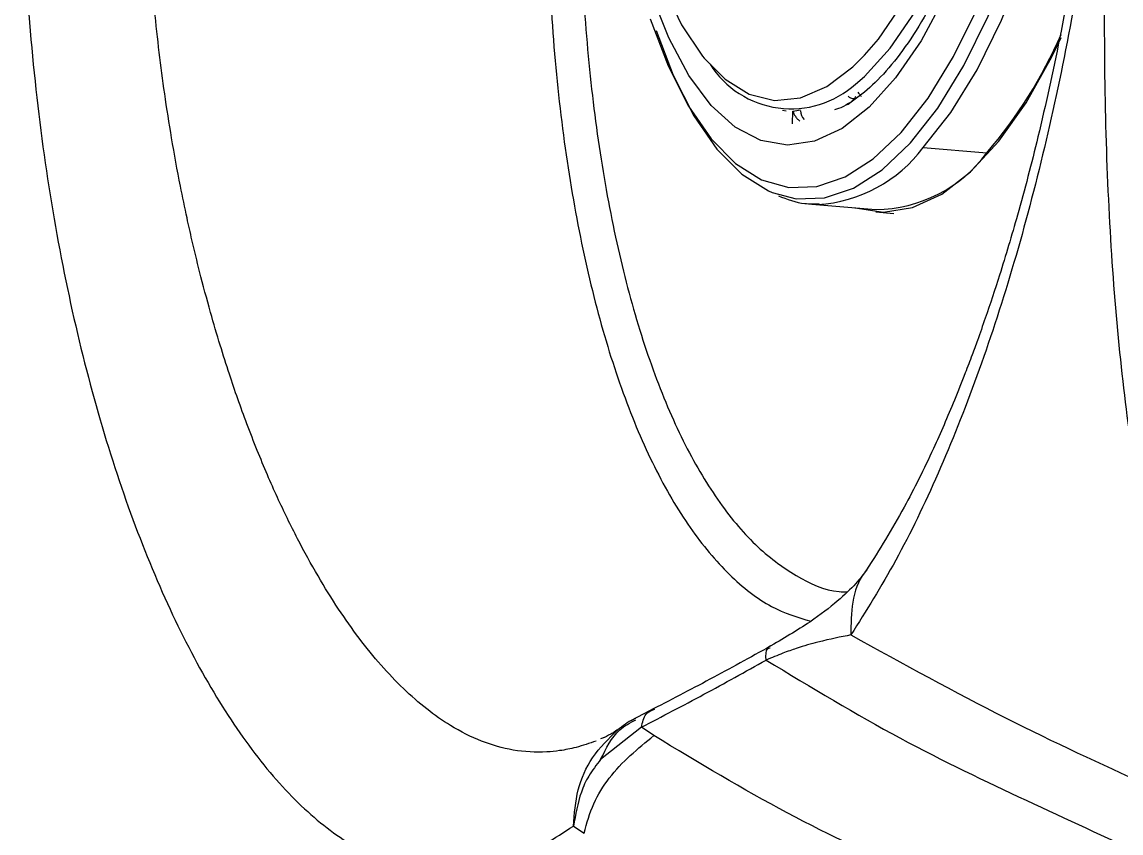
# Model space of a CAD drawing. Extents: x 400 to 501, y 484 to 634.
# Drawn here: x 485.109 to 486.896, y 547.537 to 548.856 of the extents above; entities that cross this region are included whole.
import ezdxf

# ---------------------------------------------------------------- set-up
doc = ezdxf.new("R2010")
doc.units = 0
doc.header["$MEASUREMENT"] = 0
doc.layers.add('DIM', color=3, linetype='Continuous')
doc.layers.add('GEOMETRY', color=3, linetype='Continuous', lineweight=25)

# ---------------------------------------------------------------- blocks, each defined once
blk = doc.blocks.new('2026 GRANDEE')
at = {"layer": 'GEOMETRY', "ltscale": 16}
for p, q in [((35.9205, -48.128), (35.9266, -48.1286)), ((35.9368, -48.1502), (35.9378, -48.1294)), ((36.1494, -48.1885), (36.2531, -48.1969)), ((35.9687, -48.2807), (36.0725, -48.2891)), ((35.9687, -48.2807), (35.9783, -48.2812)), ((36.0722, -48.2931), (36.1015, -48.2955)), ((35.7059, -49.1036), (35.6738, -49.1207)), ((35.7129, -49.1015), (35.6979, -49.1091)), ((35.6915, -49.1308), (35.6252, -49.1835)), ((35.7116, -49.1444), (35.6915, -49.1308)), ((35.6307, -49.1474), (35.6251, -49.1499)), ((35.581, -49.2915), (35.5982, -49.3029))]:
    blk.add_line(p, q, dxfattribs=at)
at = {"layer": 'GEOMETRY', "ltscale": 16, "flags": 128}
for points in [[(35.9042, -48.2618), (35.9429, -48.2719), (35.9892, -48.2704), (36.036, -48.2546), (36.0827, -48.2246), (36.1287, -48.181), (36.1732, -48.1243), (36.2156, -48.0553), (36.2553, -47.9752), (36.2916, -47.885), (36.3242, -47.7861), (36.3524, -47.6799), (36.376, -47.568), (36.3944, -47.452), (36.4076, -47.3335), (36.4152, -47.2143), (36.4172, -47.0962), (36.4135, -46.9809), (36.4042, -46.87)], [(36.1494, -48.1885), (36.1942, -48.1314), (36.2369, -48.0621), (36.2768, -47.9814), (36.3134, -47.8906), (36.3462, -47.7911), (36.3746, -47.6842), (36.3983, -47.5715), (36.4169, -47.4547), (36.4301, -47.3354), (36.4378, -47.2155), (36.4398, -47.0966), (36.4361, -46.9805), (36.4267, -46.8689)], [(35.7058, -47.9792), (35.7348, -48.0557), (35.768, -48.121), (35.8047, -48.1741), (35.8445, -48.2142), (35.8869, -48.2408), (35.9311, -48.2534), (35.9765, -48.2519), (36.0225, -48.2364), (36.0684, -48.2069), (36.1136, -48.164), (36.1573, -48.1084), (36.1989, -48.0407), (36.2379, -47.9619)], [(36.1848, -47.9431), (36.146, -48.0149), (36.1047, -48.0751), (36.0617, -48.1229), (36.0175, -48.1574), (35.973, -48.1781), (35.9288, -48.1848), (35.8855, -48.1772), (35.844, -48.1555), (35.8048, -48.12), (35.7685, -48.0714), (35.7358, -48.0103), (35.7071, -47.9378)], [(36.0396, -48.0853), (36.0538, -48.073), (36.0959, -48.0269), (36.1362, -47.968), (36.174, -47.8974), (36.2087, -47.8164), (36.2397, -47.7262), (36.2664, -47.6284), (36.2884, -47.5247), (36.3054, -47.4169), (36.317, -47.3068), (36.3229, -47.1963), (36.3233, -47.0873), (36.3179, -46.9817)], [(36.0543, -48.0384), (36.0767, -48.0121), (36.1163, -47.9543), (36.1534, -47.885), (36.1875, -47.8054), (36.2179, -47.7168), (36.2442, -47.6208), (36.2658, -47.519), (36.2824, -47.4131), (36.2938, -47.305), (36.2997, -47.1965), (36.3, -47.0895), (36.2947, -46.9857)], [(35.6531, -47.5782), (35.6639, -47.6768), (35.68, -47.7688), (35.7011, -47.8524), (35.7268, -47.9262), (35.7568, -47.989), (35.7905, -48.0398), (35.7933, -48.0432)], [(35.7154, -47.9984), (35.7431, -48.0707), (35.7768, -48.1371), (35.8143, -48.1912), (35.8548, -48.232), (35.8979, -48.2591), (35.9042, -48.2618)], [(36.0381, -48.2864), (36.039, -48.2866), (36.0851, -48.2936), (36.1322, -48.2861), (36.1795, -48.2641), (36.2265, -48.228), (36.2724, -48.1783), (36.3166, -48.1157), (36.3584, -48.0412), (36.3737, -48.0096)], [(35.7933, -48.0432), (35.8274, -48.0775), (35.8667, -48.1016), (35.9079, -48.1118), (35.9502, -48.1077), (35.9929, -48.0895), (36.0353, -48.0574), (36.0543, -48.0384)], [(36.0263, -48.1187), (36.0289, -48.1167), (36.0376, -48.1093)]]:
    blk.add_lwpolyline(points, dxfattribs=at)
at = {"layer": 'GEOMETRY', "ltscale": 256}
for centre, radius, start, end in [((35.658, -47.6894), 0.7821, 319.5434, 336.239), ((35.9348, -47.9695), 0.1561, 212.3593, 312.1407), ((36.0304, -48.1031), 0.00956, 319.5573, 350.143), ((35.9261, -48.0223), 0.1077, 276.2076, 282.767), ((35.9711, -48.1282), 0.0211, 181.6826, 223.7409), ((35.9635, -48.0497), 0.232, 273.662, 323.2474), ((36.0703, -48.0619), 0.2273, 270.5455, 323.5461)]:
    blk.add_arc(centre, radius, start, end, dxfattribs=at)
at = {"layer": 'GEOMETRY', "ltscale": 16}
for points, knots in [([(36.3258, -46.9154), (36.3274, -46.9318), (36.3323, -46.9795), (36.3369, -47.0623), (36.3378, -47.1635), (36.3338, -47.2667), (36.3251, -47.3702), (36.3117, -47.4724), (36.294, -47.5719), (36.272, -47.6671), (36.2463, -47.7567), (36.2173, -47.8392), (36.1855, -47.9134), (36.1515, -47.9781), (36.1161, -48.0324), (36.0802, -48.0757), (36.045, -48.1066), (36.0196, -48.1232), (36.0073, -48.1267), (36.0051, -48.1273)], [0, 0, 0, 0, 0.033617, 0.097561, 0.161615, 0.225743, 0.289909, 0.354079, 0.418213, 0.482275, 0.546227, 0.61002, 0.673593, 0.736873, 0.79978, 0.862264, 0.924405, 0.986555, 1, 1, 1, 1]), ([(34.707, -47.2796), (34.7002, -47.3556), (34.6868, -47.5077), (34.6836, -47.7355), (34.6928, -47.9592), (34.715, -48.1759), (34.7491, -48.3825), (34.7941, -48.5764), (34.8487, -48.7547), (34.9117, -48.9149), (34.9817, -49.0545), (35.0576, -49.1713), (35.1383, -49.2632), (35.2227, -49.3282), (35.3101, -49.3649), (35.3994, -49.3716), (35.49, -49.3504), (35.5506, -49.3111), (35.581, -49.2915)], [0, 0, 0, 0, 0.060944, 0.121895, 0.1829, 0.244012, 0.305281, 0.366749, 0.428466, 0.490478, 0.552832, 0.615576, 0.678748, 0.742357, 0.806379, 0.870743, 0.935332, 1, 1, 1, 1]), ([(35.6177, -49.1533), (35.6069, -49.157), (35.5871, -49.1639), (35.5605, -49.169), (35.5264, -49.1725), (35.4839, -49.17), (35.4316, -49.1553), (35.3718, -49.1252), (35.3048, -49.0726), (35.2446, -49.0039), (35.1988, -48.9391), (35.1653, -48.8853), (35.1321, -48.8248), (35.1049, -48.7689), (35.0832, -48.7202), (35.0667, -48.6804), (35.0506, -48.6391), (35.0355, -48.5977), (35.021, -48.5552), (35.0062, -48.5085), (34.9899, -48.4531), (34.9746, -48.3958), (34.9621, -48.3442), (34.9517, -48.298), (34.9403, -48.2431), (34.928, -48.1759), (34.9132, -48.0812), (34.8997, -47.9689), (34.8896, -47.8381), (34.8842, -47.6853), (34.8861, -47.5079), (34.8983, -47.3726), (34.9043, -47.3054)], [0, 0, 0, 0, 0.027885, 0.050787, 0.068711, 0.116038, 0.160957, 0.205839, 0.274699, 0.341771, 0.374058, 0.407213, 0.441245, 0.476163, 0.494114, 0.512922, 0.532589, 0.55055, 0.567807, 0.587265, 0.608932, 0.634949, 0.6546, 0.667869, 0.686881, 0.715084, 0.740218, 0.786448, 0.829838, 0.870369, 0.935586, 1, 1, 1, 1]), ([(37.3743, -47.5737), (37.3663, -47.651), (37.3503, -47.8056), (37.3159, -48.0313), (37.2747, -48.2479), (37.2268, -48.4515), (37.1733, -48.6388), (37.1152, -48.8066), (37.0537, -48.9516), (36.99, -49.0712), (36.9255, -49.163), (36.8612, -49.2252), (36.7985, -49.2566), (36.7385, -49.2565), (36.6821, -49.225), (36.6303, -49.1628), (36.5837, -49.0711), (36.5431, -48.9517), (36.5089, -48.8069), (36.4815, -48.6395), (36.4613, -48.4522), (36.4485, -48.2485), (36.4432, -48.0316), (36.4456, -47.8054), (36.455, -47.5732), (36.4673, -47.4175), (36.4735, -47.3397)], [0, 0, 0, 0, 0.04124, 0.082521, 0.123874, 0.165321, 0.20688, 0.24856, 0.290356, 0.332258, 0.374249, 0.416301, 0.458378, 0.50045, 0.542493, 0.584481, 0.626391, 0.668209, 0.70993, 0.751558, 0.793098, 0.834564, 0.87597, 0.917332, 0.95867, 1, 1, 1, 1]), ([(35.5564, -47.3708), (35.551, -47.4355), (35.5402, -47.5648), (35.5364, -47.7579), (35.542, -47.9463), (35.5577, -48.1267), (35.5829, -48.2961), (35.6174, -48.4517), (35.6605, -48.5907), (35.7115, -48.7107), (35.7695, -48.8099), (35.8335, -48.8858), (35.8994, -48.9379), (35.9452, -48.952), (35.9666, -48.9586)], [0, 0, 0, 0, 0.084187, 0.168374, 0.25256, 0.336747, 0.420934, 0.505121, 0.589307, 0.673494, 0.757681, 0.841868, 0.926054, 1, 1, 1, 1]), ([(35.609, -47.3775), (35.6037, -47.4398), (35.5933, -47.5644), (35.5897, -47.7505), (35.5951, -47.9319), (35.6102, -48.1058), (35.6345, -48.269), (35.6677, -48.4189), (35.7092, -48.5528), (35.7583, -48.6685), (35.8142, -48.7638), (35.8758, -48.8379), (35.9424, -48.8866), (35.9928, -48.9106), (36.0213, -48.9108), (36.0256, -48.9108)], [0, 0, 0, 0, 0.082107, 0.164213, 0.24632, 0.328426, 0.410533, 0.492639, 0.574746, 0.656853, 0.738959, 0.821066, 0.903172, 0.985279, 1, 1, 1, 1]), ([(36.445, -47.5929), (36.4372, -47.6625), (36.4217, -47.8019), (36.3871, -48.0058), (36.3449, -48.2023), (36.2948, -48.3886), (36.2378, -48.5624), (36.1744, -48.7207), (36.1059, -48.8632), (36.0565, -48.9416), (36.0319, -48.9809)], [0, 0, 0, 0, 0.1249078, 0.2498356, 0.3747963, 0.499794, 0.6248257, 0.7498825, 0.8749489, 1, 1, 1, 1]), ([(36.4333, -47.5886), (36.4246, -47.6652), (36.4083, -47.8088), (36.3739, -48.0033), (36.3388, -48.1635), (36.3054, -48.291), (36.2763, -48.3885), (36.2541, -48.4555), (36.239, -48.4982), (36.2281, -48.5279), (36.2158, -48.5604), (36.1951, -48.6124), (36.1624, -48.6873), (36.1152, -48.7833), (36.078, -48.8424), (36.0574, -48.8751)], [0, 0, 0, 0, 0.144905, 0.271547, 0.380018, 0.470391, 0.542729, 0.597088, 0.626089, 0.645375, 0.67032, 0.70909, 0.782118, 0.87923, 1, 1, 1, 1]), ([(36.0274, -48.1051), (36.0287, -48.1061), (36.0319, -48.1083), (36.0355, -48.1089), (36.0376, -48.1093)], [0, 0, 0, 0, 0.420078, 1, 1, 1, 1]), ([(36.0432, -48.0986), (36.0441, -48.0997), (36.0459, -48.1023), (36.0478, -48.1044), (36.0488, -48.1056)], [0, 0, 0, 0, 0.4527919, 1, 1, 1, 1]), ([(35.9378, -48.1294), (35.9388, -48.1322), (35.9405, -48.1365), (35.9449, -48.142), (35.9477, -48.1443), (35.9489, -48.1454)], [0, 0, 0, 0, 0.49945, 0.772693, 1, 1, 1, 1]), ([(35.914, -48.267), (35.9282, -48.2725), (35.9499, -48.2807), (35.9727, -48.28), (35.9806, -48.2797)], [0, 0, 0, 0, 0.655787, 1, 1, 1, 1]), ([(36.0579, -48.8743), (36.0526, -48.8816), (36.0421, -48.896), (36.0118, -48.9253), (35.9663, -48.9607), (35.9213, -48.9872), (35.8975, -49.0012)], [0, 0, 0, 0, 0.246707, 0.484749, 0.727521, 1, 1, 1, 1]), ([(36.0579, -48.8758), (36.0567, -48.8771), (36.044, -48.8911), (36.0325, -48.9268), (36.0321, -48.9629), (36.0319, -48.9809)], [0, 0, 0, 0, 0.0510173, 0.5255101, 1, 1, 1, 1]), ([(36.0319, -48.9809), (36.0154, -48.9841), (35.991, -48.9889), (35.9504, -49.0001), (35.9216, -49.0102), (35.9034, -49.0178), (35.8941, -49.0217)], [0, 0, 0, 0, 0.5012, 0.746171, 0.870258, 1, 1, 1, 1]), ([(36.0319, -48.9809), (36.1169, -49.0276), (36.2871, -49.1211), (36.5148, -49.2253), (36.7238, -49.322), (36.9149, -49.4099), (37.1304, -49.5102), (37.36, -49.6194), (37.5986, -49.737), (37.7393, -49.8111), (37.8096, -49.8481)], [0, 0, 0, 0, 0.099803, 0.199836, 0.29983, 0.39973, 0.499743, 0.666493, 0.833264, 1, 1, 1, 1]), ([(35.9008, -48.9993), (35.8681, -49.0174), (35.8027, -49.0536), (35.7373, -49.0874), (35.7046, -49.1043)], [0, 0, 0, 0, 0.499297, 1, 1, 1, 1]), ([(35.8941, -49.0217), (35.8938, -49.0138), (35.8934, -49.0027), (35.899, -49.002), (35.9006, -49.0018)], [0, 0, 0, 0, 0.716646, 1, 1, 1, 1]), ([(35.6915, -49.1308), (35.7253, -49.1132), (35.7928, -49.0781), (35.8604, -49.0405), (35.8941, -49.0217)], [0, 0, 0, 0, 0.5014745, 1, 1, 1, 1]), ([(35.8941, -49.0217), (35.9676, -49.066), (36.1148, -49.1546), (36.3189, -49.2509), (36.5099, -49.339), (36.6876, -49.4188), (36.8535, -49.4934), (37.0608, -49.587), (37.296, -49.6949), (37.5491, -49.8153), (37.6968, -49.891), (37.7707, -49.9288)], [0, 0, 0, 0, 0.0830413, 0.1664155, 0.2497614, 0.3330736, 0.4163338, 0.4996865, 0.6664515, 0.8332421, 1, 1, 1, 1]), ([(35.6252, -49.1835), (35.634, -49.1653), (35.648, -49.1364), (35.6733, -49.1235), (35.6826, -49.1187)], [0, 0, 0, 0, 0.629564, 1, 1, 1, 1]), ([(35.6817, -49.1166), (35.6806, -49.1171), (35.6703, -49.1218), (35.6611, -49.1289), (35.6529, -49.1353)], [0, 0, 0, 0, 0.104923, 1, 1, 1, 1]), ([(35.581, -49.2915), (35.5825, -49.2715), (35.5857, -49.2317), (35.6101, -49.1767), (35.6383, -49.1495), (35.6529, -49.1353)], [0, 0, 0, 0, 0.324138, 0.648148, 1, 1, 1, 1]), ([(35.6576, -49.1316), (35.6521, -49.1354), (35.6412, -49.1427), (35.6324, -49.1468), (35.628, -49.1488)], [0, 0, 0, 0, 0.5087028, 1, 1, 1, 1]), ([(35.5982, -49.3029), (35.6027, -49.2867), (35.6117, -49.255), (35.6472, -49.1973), (35.6856, -49.1657), (35.7116, -49.1444)], [0, 0, 0, 0, 0.253613, 0.496865, 1, 1, 1, 1]), ([(37.7092, -50.0499), (37.6296, -50.012), (37.4702, -49.9362), (37.1917, -49.8157), (36.9329, -49.7077), (36.7069, -49.6142), (36.5277, -49.5396), (36.3386, -49.4599), (36.1392, -49.372), (35.9302, -49.276), (35.7844, -49.1883), (35.7116, -49.1444)], [0, 0, 0, 0, 0.166749, 0.333521, 0.500287, 0.583689, 0.667086, 0.750444, 0.83384, 0.916936, 1, 1, 1, 1]), ([(35.6252, -49.1835), (35.6184, -49.1922), (35.6054, -49.2086), (35.5893, -49.2446), (35.5843, -49.2728), (35.581, -49.2915)], [0, 0, 0, 0, 0.275908, 0.521615, 1, 1, 1, 1])]:
    blk.add_open_spline(points, degree=3, knots=knots, dxfattribs=at)
blk.add_open_spline([(35.6915, -49.1308), (35.6933, -49.1229), (35.697, -49.1069), (35.7076, -49.1033), (35.7129, -49.1015)], degree=3, dxfattribs=at)

msp = doc.modelspace()

# ---------------------------------------------------------------- block references
at = {"layer": 'DIM'}
msp.add_blockref('2026 GRANDEE', (450.4248, 596.8403), dxfattribs=at)

doc.saveas('drawing.dxf')
